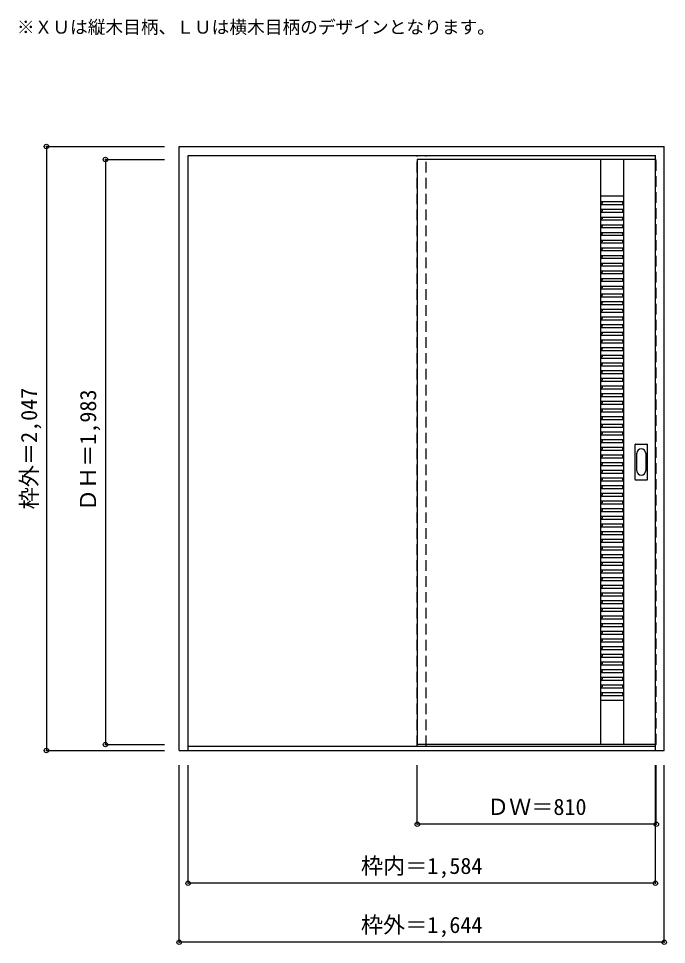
# Model space of a CAD drawing. Units: millimetres, scale not verified. Extents: x -1516 to 680, y -1311 to 1828.
import ezdxf
from ezdxf.enums import TextEntityAlignment as Align

# ---------------------------------------------------------------- set-up
doc = ezdxf.new("R2010")
doc.units = ezdxf.units.MM
doc.header["$LTSCALE"] = 30
doc.header["$PDMODE"] = 32
doc.header["$PDSIZE"] = 15
doc.linetypes.add('DASHED1', pattern=[1.8, 1.2, -0.6])
for name, color, linetype in [('0-0', 4, 'Continuous'), ('0-1_寸法', 7, 'Continuous'), ('0-2_文字', 7, 'Continuous')]:
    doc.layers.add(name, color=color, linetype=linetype)
doc.styles.add('ＭＳ ゴシック', font='')
doc.styles.get('ＭＳ ゴシック').set_extended_font_data('MS Gothic')

msp = doc.modelspace()

# ---------------------------------------------------------------- linework, layer by layer
at = {"layer": '0-0', "color": 3}
for p, q in [((-971.7, -653.1), (-971.7, 1393.9)), ((-971.7, 1393.9), (672.3, 1393.9)), ((672.3, -653.1), (672.3, 1393.9)), ((-941.7, -653.1), (-941.7, 1363.9)), ((-941.7, 1363.9), (642.3, 1363.9)), ((-164.7, 1349.9), (-164.7, -633.1)), ((642.3, 1349.9), (-164.7, 1349.9)), ((457.3, -633.1), (457.3, 1349.9)), ((535.3, -633.1), (535.3, 1349.9)), ((642.3, -653.1), (642.3, 1363.9)), ((573.3, 264.9), (573.3, 383.9)), ((574.8, 385.4), (613.8, 385.4)), ((615.3, 264.9), (615.3, 383.9)), ((613.8, 263.4), (574.8, 263.4)), ((-971.7, -653.1), (672.3, -653.1)), ((-941.7, -638.1), (642.3, -638.1)), ((642.3, -633.1), (-164.7, -633.1))]:
    msp.add_line(p, q, dxfattribs=at)
at = {"layer": '0-0', "linetype": 'DASHED1'}
for p, q in [((-164.7, -638.1), (-164.7, 1363.9)), ((-164.7, 1349.9), (-164.7, 1345.9)), ((-134.7, -638.1), (-134.7, 1363.9)), ((642.3, 1349.9), (645.3, 1349.9))]:
    msp.add_line(p, q, dxfattribs=at)
at = {"layer": '0-0', "color": 7}
for p, q in [((457.3, 1226.9), (535.3, 1226.9)), ((579.3, 294.8), (579.3, 354)), ((609.3, 354), (609.3, 294.8)), ((457.3, -483.1), (535.3, -483.1))]:
    msp.add_line(p, q, dxfattribs=at)
at = {"layer": '0-0'}
for p, q in [((457.3, 1206.9), (535.3, 1206.9)), ((457.3, 1200.48), (462.3, 1200.48)), ((457.3, 1196.9), (535.3, 1196.9)), ((462.3, 1206.9), (462.3, 1200.48)), ((457.3, 1180.9), (535.3, 1180.9)), ((457.3, 1174.48), (462.3, 1174.48)), ((457.3, 1170.9), (535.3, 1170.9)), ((462.3, 1180.9), (462.3, 1174.48)), ((457.3, 1154.9), (535.3, 1154.9)), ((457.3, 1148.48), (462.3, 1148.48)), ((457.3, 1144.9), (535.3, 1144.9)), ((462.3, 1154.9), (462.3, 1148.48)), ((457.3, 1128.9), (535.3, 1128.9)), ((457.3, 1122.48), (462.3, 1122.48)), ((457.3, 1118.9), (535.3, 1118.9)), ((457.3, 1102.9), (535.3, 1102.9)), ((462.3, 1128.9), (462.3, 1122.48)), ((462.3, 1102.9), (462.3, 1096.48)), ((457.3, 1096.48), (462.3, 1096.48)), ((457.3, 1092.9), (535.3, 1092.9)), ((457.3, 1076.9), (535.3, 1076.9)), ((457.3, 1070.48), (462.3, 1070.48)), ((462.3, 1076.9), (462.3, 1070.48)), ((457.3, 1066.9), (535.3, 1066.9)), ((457.3, 1050.9), (535.3, 1050.9)), ((457.3, 1044.48), (462.3, 1044.48)), ((457.3, 1040.9), (535.3, 1040.9)), ((462.3, 1050.9), (462.3, 1044.48)), ((457.3, 1024.9), (535.3, 1024.9)), ((457.3, 1018.48), (462.3, 1018.48)), ((457.3, 1014.9), (535.3, 1014.9)), ((462.3, 1024.9), (462.3, 1018.48)), ((457.3, 998.9), (535.3, 998.9)), ((457.3, 992.48), (462.3, 992.48)), ((457.3, 988.9), (535.3, 988.9)), ((457.3, 972.9), (535.3, 972.9)), ((462.3, 998.9), (462.3, 992.48)), ((462.3, 972.9), (462.3, 966.48)), ((457.3, 966.48), (462.3, 966.48)), ((457.3, 962.9), (535.3, 962.9)), ((457.3, 946.9), (535.3, 946.9)), ((462.3, 946.9), (462.3, 940.48)), ((457.3, 940.48), (462.3, 940.48)), ((457.3, 936.9), (535.3, 936.9)), ((457.3, 920.9), (535.3, 920.9)), ((457.3, 914.48), (462.3, 914.48)), ((457.3, 910.9), (535.3, 910.9)), ((462.3, 920.9), (462.3, 914.48)), ((457.3, 894.9), (535.3, 894.9)), ((457.3, 888.48), (462.3, 888.48)), ((457.3, 884.9), (535.3, 884.9)), ((462.3, 894.9), (462.3, 888.48)), ((457.3, 868.9), (535.3, 868.9)), ((457.3, 862.48), (462.3, 862.48)), ((457.3, 858.9), (535.3, 858.9)), ((462.3, 868.9), (462.3, 862.48)), ((457.3, 842.9), (535.3, 842.9)), ((457.3, 836.48), (462.3, 836.48)), ((457.3, 832.9), (535.3, 832.9)), ((457.3, 816.9), (535.3, 816.9)), ((462.3, 842.9), (462.3, 836.48)), ((462.3, 816.9), (462.3, 810.48)), ((457.3, 810.48), (462.3, 810.48)), ((457.3, 806.9), (535.3, 806.9)), ((457.3, 790.9), (535.3, 790.9)), ((462.3, 790.9), (462.3, 784.48)), ((457.3, 784.48), (462.3, 784.48)), ((457.3, 780.9), (535.3, 780.9)), ((457.3, 764.9), (535.3, 764.9)), ((457.3, 758.48), (462.3, 758.48)), ((457.3, 754.9), (535.3, 754.9)), ((462.3, 764.9), (462.3, 758.48)), ((457.3, 738.9), (535.3, 738.9)), ((457.3, 732.48), (462.3, 732.48)), ((457.3, 728.9), (535.3, 728.9)), ((462.3, 738.9), (462.3, 732.48)), ((457.3, 712.9), (535.3, 712.9)), ((457.3, 706.48), (462.3, 706.48)), ((457.3, 702.9), (535.3, 702.9)), ((462.3, 712.9), (462.3, 706.48)), ((457.3, 686.9), (535.3, 686.9)), ((457.3, 680.48), (462.3, 680.48)), ((457.3, 676.9), (535.3, 676.9)), ((457.3, 660.9), (535.3, 660.9)), ((462.3, 686.9), (462.3, 680.48)), ((462.3, 660.9), (462.3, 654.48)), ((457.3, 654.48), (462.3, 654.48)), ((457.3, 650.9), (535.3, 650.9)), ((457.3, 634.9), (535.3, 634.9)), ((457.3, 628.48), (462.3, 628.48)), ((462.3, 634.9), (462.3, 628.48)), ((457.3, 624.9), (535.3, 624.9)), ((457.3, 608.9), (535.3, 608.9)), ((457.3, 602.48), (462.3, 602.48)), ((457.3, 598.9), (535.3, 598.9)), ((462.3, 608.9), (462.3, 602.48)), ((457.3, 582.9), (535.3, 582.9)), ((457.3, 576.48), (462.3, 576.48)), ((457.3, 572.9), (535.3, 572.9)), ((462.3, 582.9), (462.3, 576.48)), ((457.3, 556.9), (535.3, 556.9)), ((457.3, 550.48), (462.3, 550.48)), ((457.3, 546.9), (535.3, 546.9)), ((462.3, 556.9), (462.3, 550.48)), ((457.3, 530.9), (535.3, 530.9)), ((457.3, 524.48), (462.3, 524.48)), ((457.3, 520.9), (535.3, 520.9)), ((457.3, 504.9), (535.3, 504.9)), ((462.3, 530.9), (462.3, 524.48)), ((462.3, 504.9), (462.3, 498.48)), ((457.3, 498.48), (462.3, 498.48)), ((457.3, 494.9), (535.3, 494.9)), ((457.3, 478.9), (535.3, 478.9)), ((457.3, 472.48), (462.3, 472.48)), ((462.3, 478.9), (462.3, 472.48)), ((457.3, 468.9), (535.3, 468.9)), ((457.3, 452.9), (535.3, 452.9)), ((457.3, 446.48), (462.3, 446.48)), ((457.3, 442.9), (535.3, 442.9)), ((462.3, 452.9), (462.3, 446.48)), ((457.3, 426.9), (535.3, 426.9)), ((457.3, 420.48), (462.3, 420.48)), ((457.3, 416.9), (535.3, 416.9)), ((462.3, 426.9), (462.3, 420.48)), ((457.3, 400.9), (535.3, 400.9)), ((457.3, 394.48), (462.3, 394.48)), ((457.3, 390.9), (535.3, 390.9)), ((462.3, 400.9), (462.3, 394.48)), ((457.3, 374.9), (535.3, 374.9)), ((457.3, 368.48), (462.3, 368.48)), ((457.3, 364.9), (535.3, 364.9)), ((457.3, 348.9), (535.3, 348.9)), ((462.3, 374.9), (462.3, 368.48)), ((462.3, 348.9), (462.3, 342.48)), ((457.3, 342.48), (462.3, 342.48)), ((457.3, 338.9), (535.3, 338.9)), ((457.3, 322.9), (535.3, 322.9)), ((457.3, 316.48), (462.3, 316.48)), ((462.3, 322.9), (462.3, 316.48)), ((457.3, 312.9), (535.3, 312.9)), ((457.3, 296.9), (535.3, 296.9)), ((457.3, 290.48), (462.3, 290.48)), ((457.3, 286.9), (535.3, 286.9)), ((462.3, 296.9), (462.3, 290.48)), ((457.3, 270.9), (535.3, 270.9)), ((457.3, 264.48), (462.3, 264.48)), ((457.3, 260.9), (535.3, 260.9)), ((462.3, 270.9), (462.3, 264.48)), ((457.3, 244.9), (535.3, 244.9)), ((457.3, 238.48), (462.3, 238.48)), ((457.3, 234.9), (535.3, 234.9)), ((462.3, 244.9), (462.3, 238.48)), ((457.3, 218.9), (535.3, 218.9)), ((457.3, 212.48), (462.3, 212.48)), ((457.3, 208.9), (535.3, 208.9)), ((457.3, 192.9), (535.3, 192.9)), ((462.3, 218.9), (462.3, 212.48)), ((462.3, 192.9), (462.3, 186.48)), ((457.3, 186.48), (462.3, 186.48)), ((457.3, 182.9), (535.3, 182.9)), ((457.3, 166.9), (535.3, 166.9)), ((457.3, 160.48), (462.3, 160.48)), ((462.3, 166.9), (462.3, 160.48)), ((457.3, 156.9), (535.3, 156.9)), ((457.3, 140.9), (535.3, 140.9)), ((457.3, 134.48), (462.3, 134.48)), ((457.3, 130.9), (535.3, 130.9)), ((462.3, 140.9), (462.3, 134.48)), ((457.3, 114.9), (535.3, 114.9)), ((457.3, 108.48), (462.3, 108.48)), ((457.3, 104.9), (535.3, 104.9)), ((462.3, 114.9), (462.3, 108.48)), ((457.3, 88.9), (535.3, 88.9)), ((457.3, 82.48), (462.3, 82.48)), ((457.3, 78.9), (535.3, 78.9)), ((457.3, 62.9), (535.3, 62.9)), ((462.3, 88.9), (462.3, 82.48)), ((462.3, 62.9), (462.3, 56.48)), ((457.3, 56.48), (462.3, 56.48)), ((457.3, 52.9), (535.3, 52.9)), ((457.3, 36.9), (535.3, 36.9)), ((462.3, 36.9), (462.3, 30.48)), ((457.3, 30.48), (462.3, 30.48)), ((457.3, 26.9), (535.3, 26.9)), ((457.3, 10.9), (535.3, 10.9)), ((457.3, 4.48), (462.3, 4.48)), ((457.3, 0.9), (535.3, 0.9)), ((462.3, 10.9), (462.3, 4.48)), ((457.3, -15.1), (535.3, -15.1)), ((457.3, -21.52), (462.3, -21.52)), ((457.3, -25.1), (535.3, -25.1)), ((462.3, -15.1), (462.3, -21.52)), ((457.3, -41.1), (535.3, -41.1)), ((457.3, -47.52), (462.3, -47.52)), ((457.3, -51.1), (535.3, -51.1)), ((462.3, -41.1), (462.3, -47.52)), ((457.3, -67.1), (535.3, -67.1)), ((457.3, -73.52), (462.3, -73.52)), ((457.3, -77.1), (535.3, -77.1)), ((457.3, -93.1), (535.3, -93.1)), ((462.3, -67.1), (462.3, -73.52)), ((462.3, -93.1), (462.3, -99.52)), ((457.3, -99.52), (462.3, -99.52)), ((457.3, -103.1), (535.3, -103.1)), ((457.3, -119.1), (535.3, -119.1)), ((457.3, -125.52), (462.3, -125.52)), ((462.3, -119.1), (462.3, -125.52)), ((457.3, -129.1), (535.3, -129.1)), ((457.3, -145.1), (535.3, -145.1)), ((457.3, -151.52), (462.3, -151.52)), ((457.3, -155.1), (535.3, -155.1)), ((462.3, -145.1), (462.3, -151.52)), ((457.3, -171.1), (535.3, -171.1)), ((457.3, -177.52), (462.3, -177.52)), ((457.3, -181.1), (535.3, -181.1)), ((462.3, -171.1), (462.3, -177.52)), ((457.3, -197.1), (535.3, -197.1)), ((457.3, -203.52), (462.3, -203.52)), ((457.3, -207.1), (535.3, -207.1)), ((462.3, -197.1), (462.3, -203.52)), ((457.3, -223.1), (535.3, -223.1)), ((457.3, -229.52), (462.3, -229.52)), ((457.3, -233.1), (535.3, -233.1)), ((457.3, -249.1), (535.3, -249.1)), ((462.3, -223.1), (462.3, -229.52)), ((462.3, -249.1), (462.3, -255.52)), ((457.3, -255.52), (462.3, -255.52)), ((457.3, -259.1), (535.3, -259.1)), ((457.3, -275.1), (535.3, -275.1)), ((457.3, -281.52), (462.3, -281.52)), ((462.3, -275.1), (462.3, -281.52)), ((457.3, -285.1), (535.3, -285.1)), ((457.3, -301.1), (535.3, -301.1)), ((457.3, -307.52), (462.3, -307.52)), ((457.3, -311.1), (535.3, -311.1)), ((462.3, -301.1), (462.3, -307.52)), ((457.3, -327.1), (535.3, -327.1)), ((457.3, -333.52), (462.3, -333.52)), ((457.3, -337.1), (535.3, -337.1)), ((462.3, -327.1), (462.3, -333.52)), ((457.3, -353.1), (535.3, -353.1)), ((457.3, -359.52), (462.3, -359.52)), ((457.3, -363.1), (535.3, -363.1)), ((462.3, -353.1), (462.3, -359.52)), ((457.3, -379.1), (535.3, -379.1)), ((457.3, -385.52), (462.3, -385.52)), ((457.3, -389.1), (535.3, -389.1)), ((457.3, -405.1), (535.3, -405.1)), ((462.3, -379.1), (462.3, -385.52)), ((462.3, -405.1), (462.3, -411.52)), ((457.3, -411.52), (462.3, -411.52)), ((457.3, -415.1), (535.3, -415.1)), ((457.3, -431.1), (535.3, -431.1)), ((457.3, -437.52), (462.3, -437.52)), ((462.3, -431.1), (462.3, -437.52)), ((457.3, -441.1), (535.3, -441.1)), ((457.3, -457.1), (535.3, -457.1)), ((457.3, -463.52), (462.3, -463.52)), ((457.3, -467.1), (535.3, -467.1)), ((462.3, -457.1), (462.3, -463.52))]:
    msp.add_line(p, q, dxfattribs=at)
at = {"layer": '0-0', "linetype": 'DASHED1'}
msp.add_lwpolyline([(642.3, -633.1), (645.3, -633.1), (645.3, 1349.9)], dxfattribs=at)
at = {"layer": '0-0'}
for points in [[(530.3, 1206.9), (530.3, 1200.48), (535.3, 1200.48)], [(530.3, 1180.9), (530.3, 1174.48), (535.3, 1174.48)], [(530.3, 1154.9), (530.3, 1148.48), (535.3, 1148.48)], [(530.3, 1128.9), (530.3, 1122.48), (535.3, 1122.48)], [(530.3, 1102.9), (530.3, 1096.48), (535.3, 1096.48)], [(530.3, 1076.9), (530.3, 1070.48), (535.3, 1070.48)], [(530.3, 1050.9), (530.3, 1044.48), (535.3, 1044.48)], [(530.3, 1024.9), (530.3, 1018.48), (535.3, 1018.48)], [(530.3, 998.9), (530.3, 992.48), (535.3, 992.48)], [(530.3, 972.9), (530.3, 966.48), (535.3, 966.48)], [(530.3, 946.9), (530.3, 940.48), (535.3, 940.48)], [(530.3, 920.9), (530.3, 914.48), (535.3, 914.48)], [(530.3, 894.9), (530.3, 888.48), (535.3, 888.48)], [(530.3, 868.9), (530.3, 862.48), (535.3, 862.48)], [(530.3, 842.9), (530.3, 836.48), (535.3, 836.48)], [(530.3, 816.9), (530.3, 810.48), (535.3, 810.48)], [(530.3, 790.9), (530.3, 784.48), (535.3, 784.48)], [(530.3, 764.9), (530.3, 758.48), (535.3, 758.48)], [(530.3, 738.9), (530.3, 732.48), (535.3, 732.48)], [(530.3, 712.9), (530.3, 706.48), (535.3, 706.48)], [(530.3, 686.9), (530.3, 680.48), (535.3, 680.48)], [(530.3, 660.9), (530.3, 654.48), (535.3, 654.48)], [(530.3, 634.9), (530.3, 628.48), (535.3, 628.48)], [(530.3, 608.9), (530.3, 602.48), (535.3, 602.48)], [(530.3, 582.9), (530.3, 576.48), (535.3, 576.48)], [(530.3, 556.9), (530.3, 550.48), (535.3, 550.48)], [(530.3, 530.9), (530.3, 524.48), (535.3, 524.48)], [(530.3, 504.9), (530.3, 498.48), (535.3, 498.48)], [(530.3, 478.9), (530.3, 472.48), (535.3, 472.48)], [(530.3, 452.9), (530.3, 446.48), (535.3, 446.48)], [(530.3, 426.9), (530.3, 420.48), (535.3, 420.48)], [(530.3, 400.9), (530.3, 394.48), (535.3, 394.48)], [(530.3, 374.9), (530.3, 368.48), (535.3, 368.48)], [(530.3, 348.9), (530.3, 342.48), (535.3, 342.48)], [(530.3, 322.9), (530.3, 316.48), (535.3, 316.48)], [(530.3, 296.9), (530.3, 290.48), (535.3, 290.48)], [(530.3, 270.9), (530.3, 264.48), (535.3, 264.48)], [(530.3, 244.9), (530.3, 238.48), (535.3, 238.48)], [(530.3, 218.9), (530.3, 212.48), (535.3, 212.48)], [(530.3, 192.9), (530.3, 186.48), (535.3, 186.48)], [(530.3, 166.9), (530.3, 160.48), (535.3, 160.48)], [(530.3, 140.9), (530.3, 134.48), (535.3, 134.48)], [(530.3, 114.9), (530.3, 108.48), (535.3, 108.48)], [(530.3, 88.9), (530.3, 82.48), (535.3, 82.48)], [(530.3, 62.9), (530.3, 56.48), (535.3, 56.48)], [(530.3, 36.9), (530.3, 30.48), (535.3, 30.48)], [(530.3, 10.9), (530.3, 4.48), (535.3, 4.48)], [(530.3, -15.1), (530.3, -21.52), (535.3, -21.52)], [(530.3, -41.1), (530.3, -47.52), (535.3, -47.52)], [(530.3, -67.1), (530.3, -73.52), (535.3, -73.52)], [(530.3, -93.1), (530.3, -99.52), (535.3, -99.52)], [(530.3, -119.1), (530.3, -125.52), (535.3, -125.52)], [(530.3, -145.1), (530.3, -151.52), (535.3, -151.52)], [(530.3, -171.1), (530.3, -177.52), (535.3, -177.52)], [(530.3, -197.1), (530.3, -203.52), (535.3, -203.52)], [(530.3, -223.1), (530.3, -229.52), (535.3, -229.52)], [(530.3, -249.1), (530.3, -255.52), (535.3, -255.52)], [(530.3, -275.1), (530.3, -281.52), (535.3, -281.52)], [(530.3, -301.1), (530.3, -307.52), (535.3, -307.52)], [(530.3, -327.1), (530.3, -333.52), (535.3, -333.52)], [(530.3, -353.1), (530.3, -359.52), (535.3, -359.52)], [(530.3, -379.1), (530.3, -385.52), (535.3, -385.52)], [(530.3, -405.1), (530.3, -411.52), (535.3, -411.52)], [(530.3, -431.1), (530.3, -437.52), (535.3, -437.52)], [(530.3, -457.1), (530.3, -463.52), (535.3, -463.52)]]:
    msp.add_lwpolyline(points, dxfattribs=at)
at = {"layer": '0-0', "color": 3}
for centre, start, end in [((574.8, 383.9), 90, 180), ((613.8, 383.9), 0, 90), ((574.8, 264.9), 180, 270), ((613.8, 264.9), 270, 0)]:
    msp.add_arc(centre, 1.5, start, end, dxfattribs=at)
at = {"layer": '0-0', "color": 7}
for centre, start, end in [((594.3, 354), 0, 180), ((594.3, 294.8), 180, 0)]:
    msp.add_arc(centre, 15, start, end, dxfattribs=at)
at = {"layer": '0-1_寸法', "color": 4}
for p, q in [((-1421.7, 1393.9), (-1421.7, -653.1)), ((-1421.7, 1393.9), (-1021.7, 1393.9)), ((-1221.7, 1349.9), (-1221.7, -633.1)), ((-1221.7, 1349.9), (-1021.7, 1349.9)), ((-1421.7, -653.1), (-1021.7, -653.1)), ((-1221.7, -633.1), (-1021.7, -633.1)), ((-164.7, -903.1), (-164.7, -703.1)), ((642.3, -1103.1), (642.3, -703.1)), ((645.3, -903.1), (645.3, -703.1)), ((672.3, -1303.1), (672.3, -703.1)), ((645.3, -903.1), (-164.7, -903.1))]:
    msp.add_line(p, q, dxfattribs=at)
for points in [[(672.3, -1303.1), (-971.7, -1303.1), (-971.7, -703.1)], [(642.3, -1103.1), (-941.7, -1103.1), (-941.7, -703.1)]]:
    msp.add_lwpolyline(points, dxfattribs=at)
at = {"layer": '0-1_寸法'}
for p in [(-1421.7, 1393.9), (-1221.7, 1349.9), (-1221.7, -633.1), (-1421.7, -653.1), (-164.7, -903.1), (645.3, -903.1), (-941.7, -1103.1), (642.3, -1103.1), (-971.7, -1303.1), (672.3, -1303.1)]:
    msp.add_point(p, dxfattribs=at)

# ---------------------------------------------------------------- texts
at = {"layer": '0-1_寸法', "style": 'ＭＳ ゴシック'}
for s, p in [('枠外＝2,047', (-1436.7, 164.15)), ('ＤＨ＝1,983', (-1236.7, 158.15))]:
    msp.add_text(s, height=54.99, rotation=90, dxfattribs=at).set_placement(p, align=Align.BOTTOM_LEFT)
for s, p in [('ＤＷ＝810', (71.55, -888.1)), ('枠内＝1,584', (-355.95, -1088.1)), ('枠外＝1,644', (-355.95, -1288.1))]:
    msp.add_text(s, height=54.99, dxfattribs=at).set_placement(p, align=Align.BOTTOM_LEFT)
at = {"layer": '0-2_文字', "style": 'ＭＳ ゴシック'}
msp.add_text('※ＸＵは縦木目柄、ＬＵは横木目柄のデザインとなります。', height=43.99, dxfattribs=at).set_placement((-1521.7, 1763.27), align=Align.BOTTOM_LEFT)

doc.saveas('drawing.dxf')
